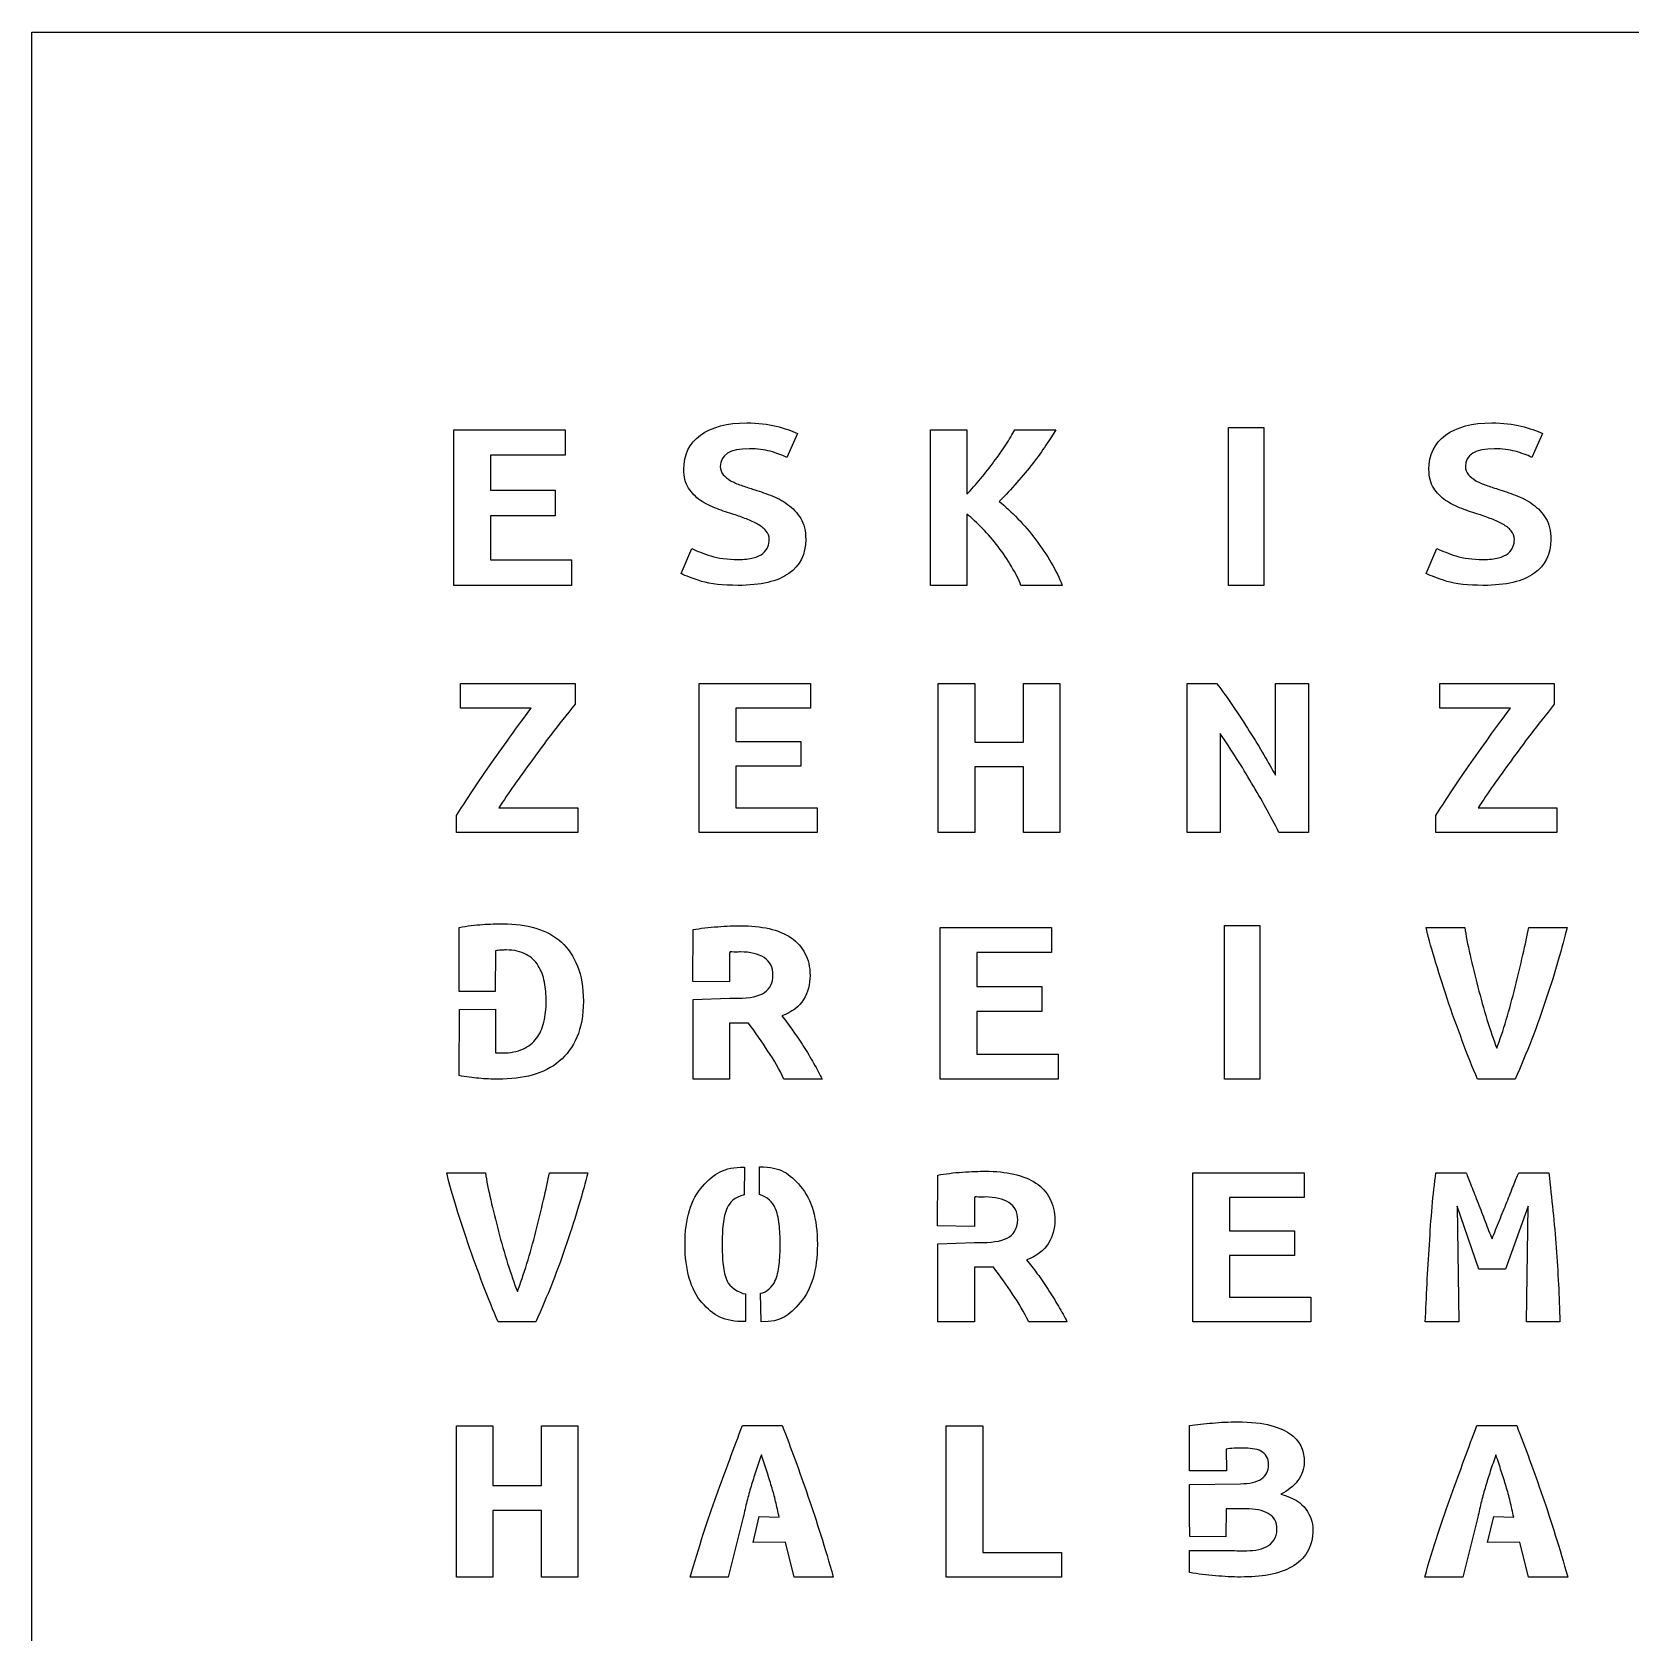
# Model space of a CAD drawing. Extents: x 0 to 230, y 0 to 230.
# Drawn here: x 0.5 to 107.6, y 122.3 to 229.5 of the extents above; entities that cross this region are included whole.
import ezdxf

# ---------------------------------------------------------------- set-up
doc = ezdxf.new("R2010")
doc.units = 0
doc.layers.add('Ebene_1', color=7, linetype='CONTINUOUS')

msp = doc.modelspace()

# ---------------------------------------------------------------- linework, layer by layer
at = {"layer": 'Ebene_1', "color": 7}
for p, q in [((0.497835, 229.502167), (229.502165, 229.502167)), ((0.497835, 0.497837), (0.497835, 229.502167)), ((28.767265, 192.423241), (28.767265, 202.856202)), ((28.767265, 202.856202), (36.223237, 202.856202)), ((36.223237, 202.856202), (36.223237, 201.137039)), ((60.707126, 192.423241), (60.707126, 202.856202)), ((60.707126, 202.856202), (63.152684, 202.856202)), ((63.152684, 202.856202), (63.152684, 198.524585)), ((66.353782, 202.856202), (69.117462, 202.856202)), ((80.67134, 202.998652), (83.040399, 202.998652)), ((80.67134, 192.417449), (80.67134, 202.998652)), ((83.040399, 202.998652), (83.040399, 192.417449)), ((51.791419, 202.603375), (51.075646, 201.002194)), ((101.726723, 202.603355), (101.01095, 201.002174)), ((36.223237, 201.137039), (31.212824, 201.137039)), ((31.212824, 201.137039), (31.212824, 198.794258)), ((31.212824, 198.794258), (35.567112, 198.794258)), ((35.567112, 198.794258), (35.567112, 197.075095)), ((35.567112, 197.075095), (31.212824, 197.075095)), ((31.212824, 197.075095), (31.212824, 194.142404)), ((63.152684, 197.193076), (63.152684, 192.423241)), ((31.212824, 194.142404), (36.660654, 194.142404)), ((36.660654, 194.142404), (36.660654, 192.423241)), ((43.997443, 193.215396), (44.713216, 194.90085)), ((47.8149, 194.15925), (47.8149, 194.15925)), ((93.932747, 193.215376), (94.64852, 194.90083)), ((97.750204, 194.15923), (97.750204, 194.15923)), ((36.660654, 192.423241), (28.767265, 192.423241)), ((63.152684, 192.423241), (60.707126, 192.423241)), ((69.534997, 192.423241), (66.771316, 192.423241)), ((83.040399, 192.417449), (80.67134, 192.417449)), ((29.211564, 184.204729), (29.211564, 185.850049)), ((29.211564, 185.850049), (36.886883, 185.850049)), ((36.886883, 185.850049), (36.886883, 184.462819)), ((45.2106, 175.865218), (45.2106, 185.850049)), ((45.2106, 185.850049), (52.667192, 185.850049)), ((52.667192, 185.850049), (52.667192, 184.204729)), ((61.233615, 175.865218), (61.233615, 185.850049)), ((61.233615, 185.850049), (63.679377, 185.850049)), ((63.679377, 185.850049), (63.679377, 181.914187)), ((66.940393, 181.914187), (66.940393, 185.850049)), ((66.940393, 185.850049), (69.386155, 185.850049)), ((69.386155, 185.850049), (69.386155, 175.865218)), ((77.917401, 175.865218), (77.917401, 185.850049)), ((77.917401, 185.850049), (79.885941, 185.850049)), ((83.823022, 179.704297), (83.823022, 185.850049)), ((83.823022, 185.850049), (86.030173, 185.850049)), ((86.030173, 185.850049), (86.030173, 175.865218)), ((94.839798, 184.204729), (94.839798, 185.850049)), ((94.839798, 185.850049), (102.515117, 185.850049)), ((102.515117, 185.850049), (102.515117, 184.462819)), ((33.944015, 184.204729), (29.211564, 184.204729)), ((52.667192, 184.204729), (47.656363, 184.204729)), ((47.656363, 184.204729), (47.656363, 181.962578)), ((99.572249, 184.204729), (94.839798, 184.204729)), ((80.124552, 182.494888), (80.124552, 175.865218)), ((47.656363, 181.962578), (52.011012, 181.962578)), ((52.011012, 181.962578), (52.011012, 180.317259)), ((63.679377, 181.914187), (66.940393, 181.914187)), ((52.011012, 180.317259), (47.656363, 180.317259)), ((47.656363, 180.317259), (47.656363, 177.510537)), ((66.940393, 180.268867), (63.679377, 180.268867)), ((63.679377, 180.268867), (63.679377, 175.865218)), ((66.940393, 175.865218), (66.940393, 180.268867)), ((28.953069, 175.865218), (28.953069, 177.010489)), ((31.776632, 177.510537), (37.065841, 177.510537)), ((37.065841, 177.510537), (37.065841, 175.865218)), ((47.656363, 177.510537), (53.104645, 177.510537)), ((53.104645, 177.510537), (53.104645, 175.865218)), ((94.581303, 175.865218), (94.581303, 177.010489)), ((97.404866, 177.510537), (102.694075, 177.510537)), ((102.694075, 177.510537), (102.694075, 175.865218)), ((37.065841, 175.865218), (28.953069, 175.865218)), ((53.104645, 175.865218), (45.2106, 175.865218)), ((63.679377, 175.865218), (61.233615, 175.865218)), ((69.386155, 175.865218), (66.940393, 175.865218)), ((80.124552, 175.865218), (77.917401, 175.865218)), ((86.030173, 175.865218), (84.061633, 175.865218)), ((102.694075, 175.865218), (94.581303, 175.865218)), ((29.114301, 165.213233), (29.114301, 169.505007)), ((61.361457, 159.333546), (61.361457, 169.505009)), ((61.361457, 169.505009), (68.817699, 169.505009)), ((68.817699, 169.505009), (68.817699, 167.828936)), ((80.405297, 169.643896), (82.774442, 169.643896)), ((80.405297, 159.327906), (80.405297, 169.643896)), ((82.774442, 169.643896), (82.774442, 159.327906)), ((93.924239, 169.505009), (96.509069, 169.505009)), ((100.803864, 169.505009), (103.368812, 169.505009)), ((44.779108, 165.890027), (44.802346, 169.357116)), ((31.559947, 167.944164), (31.536713, 165.217341)), ((47.247992, 167.812294), (47.247992, 165.853466)), ((68.817699, 167.828936), (63.807104, 167.828936)), ((63.807104, 167.828936), (63.807104, 165.544876)), ((31.536713, 165.217341), (29.114301, 165.213233)), ((47.247992, 165.853466), (44.779108, 165.890027)), ((63.807104, 165.544876), (68.16155, 165.544876)), ((68.16155, 165.544876), (68.16155, 163.868803)), ((44.802346, 164.67052), (47.247994, 164.756131)), ((44.802346, 159.333541), (44.802346, 164.67052)), ((47.247992, 164.755925), (47.784842, 164.755925)), ((29.114301, 159.580025), (29.137534, 164.01406)), ((29.137534, 164.01406), (31.559947, 164.018168)), ((31.559947, 164.018168), (31.559947, 161.108415)), ((48.520526, 163.080058), (47.247994, 163.080058)), ((47.247994, 163.080058), (47.247994, 159.333541)), ((68.16155, 163.868803), (63.807104, 163.868803)), ((63.807104, 163.868803), (63.807104, 161.009619)), ((31.778663, 161.091983), (31.997379, 161.091983)), ((63.807104, 161.009619), (69.255132, 161.009619)), ((69.255132, 161.009619), (69.255132, 159.333546)), ((47.247994, 159.333541), (44.802346, 159.333541)), ((53.451587, 159.333541), (50.88664, 159.333541)), ((69.255132, 159.333546), (61.361457, 159.333546)), ((82.774442, 159.327906), (80.405297, 159.327906)), ((99.889232, 159.333546), (97.364051, 159.333546)), ((48.234862, 153.447377), (48.223036, 151.589257)), ((49.248934, 151.617471), (49.253557, 153.461484)), ((28.293633, 153.054391), (30.878575, 153.054391)), ((35.173554, 153.054391), (37.738611, 153.054391)), ((61.182316, 149.507605), (61.205556, 152.909303)), ((78.294666, 143.074767), (78.294666, 153.054391)), ((78.294666, 153.054391), (85.751227, 153.054391)), ((85.751227, 153.054391), (85.751227, 151.409929)), ((94.58039, 153.054391), (96.608575, 153.054391)), ((100.128072, 153.054391), (102.156256, 153.054391)), ((63.651307, 151.393617), (63.651307, 149.471734)), ((85.751227, 151.409929), (80.740418, 151.409929)), ((80.740418, 151.409929), (80.740418, 149.168948)), ((97.463594, 146.605523), (96.01205, 150.829531)), ((96.01205, 150.829531), (96.111471, 143.074767)), ((100.764365, 150.829531), (99.253168, 146.605523)), ((100.64506, 143.074767), (100.764365, 150.829531)), ((63.651307, 149.471734), (61.182316, 149.507605)), ((80.740418, 149.168948), (85.09505, 149.168948)), ((85.09505, 149.168948), (85.09505, 147.524486)), ((61.205556, 148.311099), (63.651308, 148.395095)), ((61.205556, 143.074779), (61.205556, 148.311099)), ((63.651307, 148.394894), (64.188179, 148.394894)), ((85.09505, 147.524486), (80.740418, 147.524486)), ((80.740418, 147.524486), (80.740418, 144.719229)), ((64.923895, 146.750634), (63.651308, 146.750634)), ((63.651308, 146.750634), (63.651308, 143.074779)), ((99.253168, 146.605523), (97.463594, 146.605523)), ((48.305188, 144.947003), (48.304038, 143.088883)), ((49.355594, 143.074776), (49.327633, 144.989324)), ((80.740418, 144.719229), (86.188679, 144.719229)), ((86.188679, 144.719229), (86.188679, 143.074767)), ((34.258882, 143.074767), (31.733594, 143.074767)), ((63.651308, 143.074779), (61.205556, 143.074779)), ((69.855167, 143.074779), (67.29011, 143.074779)), ((86.188679, 143.074767), (78.294666, 143.074767)), ((96.111471, 143.074767), (93.86456, 143.074767)), ((102.89197, 143.074767), (100.64506, 143.074767)), ((28.935185, 125.95794), (28.935185, 136.110575)), ((28.935185, 136.110575), (31.380899, 136.110575)), ((31.380899, 136.110575), (31.380899, 132.108567)), ((34.64185, 132.108567), (34.64185, 136.110575)), ((34.64185, 136.110575), (37.087563, 136.110575)), ((37.087563, 136.110575), (37.087563, 125.95794)), ((48.105077, 136.13128), (50.769503, 136.13128)), ((61.751953, 125.95794), (61.751953, 136.110575)), ((61.751953, 136.110575), (64.217551, 136.110575)), ((64.217551, 136.110575), (64.217551, 127.630911)), ((78.077486, 134.89911), (78.077486, 136.13128)), ((97.328156, 136.13128), (99.992582, 136.13128)), ((80.523213, 134.55657), (80.539753, 133.09399)), ((80.539753, 133.09399), (78.075086, 133.10399)), ((31.380899, 132.108567), (34.64185, 132.108567)), ((78.075097, 132.17972), (81.477637, 132.22762)), ((34.64185, 130.435597), (31.380899, 130.435597)), ((31.380899, 130.435597), (31.380899, 125.95794)), ((34.64185, 125.95794), (34.64185, 130.435597)), ((48.164727, 129.99707), (47.150656, 125.97866)), ((48.822725, 128.2835), (49.23358, 130.03762)), ((49.23358, 130.03762), (50.57066, 129.99702)), ((78.094037, 128.69486), (78.077497, 129.97038)), ((80.523215, 130.55643), (80.506685, 128.68189)), ((81.835549, 130.55643), (80.523215, 130.55643)), ((97.387806, 129.99707), (96.373735, 125.97866)), ((98.045803, 128.2835), (98.456659, 130.03762)), ((98.456659, 130.03762), (99.793739, 129.99702)), ((80.506685, 128.68189), (78.094037, 128.69486)), ((50.988217, 128.3241), (48.822725, 128.2835)), ((51.564847, 125.97866), (50.988217, 128.3241)), ((64.217551, 127.630911), (69.486771, 127.630911)), ((69.486771, 127.630911), (69.486771, 125.95794)), ((78.077486, 126.27398), (78.077486, 127.75165)), ((100.2113, 128.3241), (98.045803, 128.2835)), ((100.78793, 125.97866), (100.2113, 128.3241)), ((31.380899, 125.95794), (28.935185, 125.95794)), ((37.087563, 125.95794), (34.64185, 125.95794)), ((47.150656, 125.97866), (44.605535, 125.97866)), ((54.189495, 125.97866), (51.564847, 125.97866)), ((69.486771, 125.95794), (61.751953, 125.95794)), ((96.373735, 125.97866), (93.828614, 125.97866)), ((103.41259, 125.97866), (100.78793, 125.97866))]:
    msp.add_line(p, q, dxfattribs=at)
for points in [[(45.289811, 202.485393), (46.04535, 203.035975), (47.079244, 203.311266), (48.391496, 203.311266)], [(48.391496, 203.311266), (49.147034, 203.311266), (49.80316, 203.23823), (50.359872, 203.092157)], [(50.359872, 203.092157), (50.92984, 202.946084), (51.407022, 202.783157), (51.791419, 202.603375)], [(65.757304, 201.84493), (65.995895, 202.21573), (66.194721, 202.552821), (66.353782, 202.856202)], [(69.117462, 202.856202), (68.931891, 202.552821), (68.706555, 202.204493), (68.441454, 201.811221)], [(95.225115, 202.485373), (95.980654, 203.035955), (97.014548, 203.311246), (98.3268, 203.311246)], [(98.3268, 203.311246), (99.082338, 203.311246), (99.738464, 203.23821), (100.295176, 203.092137)], [(100.295176, 203.092137), (100.865144, 202.946064), (101.342326, 202.783137), (101.726723, 202.603355)], [(44.176386, 200.193176), (44.176386, 201.170739), (44.547528, 201.934812), (45.289811, 202.485393)], [(48.570439, 201.575248), (47.271443, 201.575248), (46.621945, 201.176357), (46.621945, 200.378576)], [(49.96222, 201.406703), (49.564569, 201.519066), (49.100641, 201.575248), (48.570439, 201.575248)], [(64.962, 200.715676), (65.253612, 201.097712), (65.518713, 201.47413), (65.757304, 201.84493)], [(68.441454, 201.811221), (68.189608, 201.429185), (67.897997, 201.024676), (67.56662, 200.597694)], [(94.11169, 200.193156), (94.11169, 201.170719), (94.482832, 201.934792), (95.225115, 202.485373)], [(98.505743, 201.575228), (97.206747, 201.575228), (96.557249, 201.176337), (96.557249, 200.378556)], [(99.897524, 201.406683), (99.499873, 201.519046), (99.035945, 201.575228), (98.505743, 201.575228)], [(51.075646, 201.002194), (50.744269, 201.159503), (50.373127, 201.294339), (49.96222, 201.406703)], [(64.067284, 199.569567), (64.385405, 199.951603), (64.683644, 200.333639), (64.962, 200.715676)], [(67.56662, 200.597694), (67.235243, 200.181948), (66.877357, 199.754967), (66.49296, 199.316749)], [(101.01095, 201.002174), (100.679573, 201.159483), (100.308431, 201.294319), (99.897524, 201.406683)], [(44.494507, 198.94594), (44.282426, 199.283031), (44.176386, 199.698776), (44.176386, 200.193176)], [(46.621945, 200.378576), (46.621945, 200.176321), (46.68822, 199.996539), (46.820771, 199.83923)], [(46.820771, 199.83923), (46.953321, 199.693158), (47.11901, 199.558321), (47.317836, 199.434721)], [(47.317836, 199.434721), (47.529917, 199.322358), (47.76188, 199.221231), (48.013726, 199.13134)], [(63.152684, 198.524585), (63.444296, 198.839203), (63.749162, 199.18753), (64.067284, 199.569567)], [(94.429811, 198.94592), (94.21773, 199.283011), (94.11169, 199.698756), (94.11169, 200.193156)], [(96.557249, 200.378556), (96.557249, 200.176301), (96.623524, 199.996519), (96.756075, 199.83921)], [(96.756075, 199.83921), (96.888625, 199.693138), (97.054314, 199.558301), (97.25314, 199.434701)], [(97.25314, 199.434701), (97.465221, 199.322338), (97.697184, 199.221211), (97.94903, 199.13132)], [(45.289811, 198.120067), (44.97169, 198.344794), (44.706588, 198.620085), (44.494507, 198.94594)], [(48.013726, 199.13134), (48.278828, 199.041449), (48.537301, 198.957176), (48.789147, 198.878522)], [(48.789147, 198.878522), (49.173544, 198.754922), (49.571196, 198.614467), (49.982103, 198.457158)], [(49.982103, 198.457158), (50.406265, 198.311085), (50.790662, 198.108831), (51.135293, 197.850394)], [(66.49296, 199.316749), (66.121818, 198.878531), (65.730794, 198.457167), (65.319887, 198.052658)], [(95.225115, 198.120047), (94.906994, 198.344774), (94.641892, 198.620065), (94.429811, 198.94592)], [(97.94903, 199.13132), (98.214132, 199.041429), (98.472605, 198.957156), (98.724451, 198.878502)], [(98.724451, 198.878502), (99.108848, 198.754902), (99.5065, 198.614447), (99.917407, 198.457138)], [(99.917407, 198.457138), (100.341569, 198.311065), (100.725966, 198.108811), (101.070597, 197.850374)], [(46.383354, 197.563867), (45.985702, 197.70994), (45.621188, 197.89534), (45.289811, 198.120067)], [(47.536544, 197.176213), (47.165402, 197.288576), (46.781006, 197.417795), (46.383354, 197.563867)], [(51.135293, 197.850394), (51.49318, 197.603195), (51.784791, 197.288576), (52.010127, 196.90654)], [(65.319887, 198.052658), (65.730794, 197.715567), (66.148328, 197.327913), (66.57249, 196.889695)], [(96.318658, 197.563847), (95.921006, 197.70992), (95.556492, 197.89532), (95.225115, 198.120047)], [(97.471848, 197.176193), (97.100706, 197.288556), (96.71631, 197.417775), (96.318658, 197.563847)], [(101.070597, 197.850374), (101.428484, 197.603175), (101.720095, 197.288556), (101.945431, 196.90652)], [(48.371613, 196.872831), (48.093257, 196.985195), (47.8149, 197.086322), (47.536544, 197.176213)], [(49.127151, 196.518886), (48.901815, 196.653722), (48.649969, 196.771704), (48.371613, 196.872831)], [(49.683864, 196.080668), (49.538058, 196.249213), (49.352488, 196.395286), (49.127151, 196.518886)], [(52.010127, 196.90654), (52.235463, 196.53574), (52.348131, 196.063813), (52.348131, 195.490759)], [(64.186579, 196.232368), (63.828693, 196.614404), (63.484061, 196.93464), (63.152684, 197.193076)], [(65.240357, 195.018841), (64.90898, 195.457059), (64.557721, 195.861568), (64.186579, 196.232368)], [(66.57249, 196.889695), (66.996652, 196.451477), (67.394304, 195.979549), (67.765446, 195.473913)], [(98.306917, 196.872811), (98.028561, 196.985175), (97.750204, 197.086302), (97.471848, 197.176193)], [(99.062455, 196.518866), (98.837119, 196.653702), (98.585273, 196.771684), (98.306917, 196.872811)], [(99.619168, 196.080648), (99.473362, 196.249193), (99.287792, 196.395266), (99.062455, 196.518866)], [(101.945431, 196.90652), (102.170767, 196.53572), (102.283435, 196.063793), (102.283435, 195.490739)], [(49.902573, 195.507613), (49.902573, 195.721104), (49.82967, 195.912122), (49.683864, 196.080668)], [(49.80316, 195.001977), (49.869435, 195.170522), (49.902573, 195.339068), (49.902573, 195.507613)], [(52.348131, 195.490759), (52.348131, 194.513195), (51.970362, 193.754741), (51.214824, 193.215396)], [(67.765446, 195.473913), (68.149843, 194.979513), (68.494474, 194.468259), (68.799341, 193.94015)], [(99.837877, 195.507593), (99.837877, 195.721084), (99.764974, 195.912102), (99.619168, 196.080648)], [(99.738464, 195.001957), (99.804739, 195.170502), (99.837877, 195.339048), (99.837877, 195.507593)], [(102.283435, 195.490739), (102.283435, 194.513175), (101.905666, 193.754721), (101.150128, 193.215376)], [(44.713216, 194.90085), (45.071103, 194.721068), (45.495265, 194.552523), (45.985702, 194.395213)], [(45.985702, 194.395213), (46.489394, 194.237904), (47.099127, 194.15925), (47.8149, 194.15925)], [(47.8149, 194.15925), (48.225807, 194.15925), (48.563811, 194.192959), (48.828913, 194.260377)], [(48.828913, 194.260377), (49.107269, 194.339032), (49.325977, 194.440159), (49.485038, 194.563759)], [(49.485038, 194.563759), (49.644099, 194.698595), (49.750139, 194.844668), (49.80316, 195.001977)], [(66.135073, 193.687332), (65.869972, 194.148023), (65.571733, 194.591859), (65.240357, 195.018841)], [(94.64852, 194.90083), (95.006407, 194.721048), (95.430569, 194.552503), (95.921006, 194.395193)], [(95.921006, 194.395193), (96.424698, 194.237884), (97.034431, 194.15923), (97.750204, 194.15923)], [(97.750204, 194.15923), (98.161111, 194.15923), (98.499115, 194.192939), (98.764217, 194.260357)], [(98.764217, 194.260357), (99.042573, 194.339012), (99.261281, 194.440139), (99.420342, 194.563739)], [(99.420342, 194.563739), (99.579403, 194.698575), (99.685443, 194.844648), (99.738464, 195.001957)], [(45.369342, 192.692905), (44.759609, 192.883923), (44.302309, 193.058086), (43.997443, 193.215396)], [(51.214824, 193.215396), (50.47254, 192.687287), (49.339232, 192.423232), (47.8149, 192.423232)], [(66.771316, 192.423241), (66.625511, 192.816514), (66.41343, 193.237877), (66.135073, 193.687332)], [(68.799341, 193.94015), (69.104207, 193.423277), (69.349426, 192.917641), (69.534997, 192.423241)], [(95.304646, 192.692885), (94.694913, 192.883903), (94.237613, 193.058066), (93.932747, 193.215376)], [(101.150128, 193.215376), (100.407844, 192.687267), (99.274536, 192.423212), (97.750204, 192.423212)], [(47.8149, 192.423232), (46.794261, 192.423232), (45.979074, 192.513123), (45.369342, 192.692905)], [(97.750204, 192.423212), (96.729565, 192.423212), (95.914378, 192.513103), (95.304646, 192.692885)], [(79.885941, 185.850049), (80.257114, 185.376885), (80.628287, 184.860706), (80.999459, 184.301513)], [(36.886883, 184.462819), (36.316868, 183.753073), (35.793249, 183.086342), (35.316027, 182.462626)], [(102.515117, 184.462819), (101.945102, 183.753073), (101.421483, 183.086342), (100.944261, 182.462626)], [(32.333391, 181.994839), (32.823869, 182.672324), (33.360743, 183.408954), (33.944015, 184.204729)], [(80.999459, 184.301513), (81.370632, 183.753073), (81.728548, 183.204633), (82.073208, 182.656193)], [(97.961625, 181.994839), (98.452103, 182.672324), (98.988977, 183.408954), (99.572249, 184.204729)], [(35.316027, 182.462626), (34.838806, 181.83891), (34.394724, 181.242079), (33.983783, 180.672132)], [(82.232282, 179.171987), (81.58273, 180.279621), (80.880154, 181.387254), (80.124552, 182.494888)], [(82.073208, 182.656193), (82.431125, 182.107754), (82.755901, 181.575444), (83.047536, 181.059266)], [(100.944261, 182.462626), (100.46704, 181.83891), (100.022958, 181.242079), (99.612017, 180.672132)], [(31.001146, 180.107561), (31.412088, 180.688262), (31.856169, 181.317355), (32.333391, 181.994839)], [(96.62938, 180.107561), (97.040322, 180.688262), (97.484403, 181.317355), (97.961625, 181.994839)], [(33.983783, 180.672132), (33.572842, 180.112938), (33.181785, 179.569875), (32.810613, 179.042943)], [(83.047536, 181.059266), (83.352428, 180.543087), (83.610923, 180.091431), (83.823022, 179.704297)], [(99.612017, 180.672132), (99.201076, 180.112938), (98.810019, 179.569875), (98.438847, 179.042943)], [(29.887629, 178.462242), (30.219033, 178.97842), (30.590205, 179.52686), (31.001146, 180.107561)], [(32.810613, 179.042943), (32.452696, 178.526764), (32.108036, 178.015962), (31.776632, 177.510537)], [(84.061633, 175.865218), (83.504874, 176.972851), (82.89509, 178.075108), (82.232282, 179.171987)], [(95.515863, 178.462242), (95.847267, 178.97842), (96.218439, 179.52686), (96.62938, 180.107561)], [(98.438847, 179.042943), (98.08093, 178.526764), (97.73627, 178.015962), (97.404866, 177.510537)], [(28.953069, 177.010489), (29.244705, 177.472899), (29.556225, 177.956817), (29.887629, 178.462242)], [(94.581303, 177.010489), (94.872939, 177.472899), (95.184459, 177.956817), (95.515863, 178.462242)], [(29.114301, 169.505007), (29.671034, 169.6036), (30.194627, 169.669328), (30.685082, 169.702192)], [(30.685082, 169.702192), (31.175538, 169.735057), (31.632854, 169.751489), (32.057031, 169.751489)], [(32.057031, 169.751489), (32.865619, 169.751489), (33.601302, 169.652896), (34.264078, 169.455711)], [(34.264078, 169.455711), (34.940111, 169.258526), (35.5101, 168.946316), (35.974043, 168.519082)], [(44.802346, 169.357116), (45.040946, 169.400949), (45.299429, 169.439277), (45.577795, 169.472141)], [(45.577795, 169.472141), (45.869418, 169.516097), (46.161039, 169.543209), (46.452661, 169.554301)], [(46.452661, 169.554301), (46.744283, 169.576074), (47.02265, 169.592506), (47.28776, 169.603597)], [(47.28776, 169.603597), (47.552871, 169.614689), (47.784843, 169.620029), (47.983676, 169.620029)], [(47.983676, 169.620029), (48.68622, 169.620029), (49.322486, 169.554301), (49.892474, 169.422844)], [(49.892474, 169.422844), (50.462462, 169.291388), (50.952917, 169.088739), (51.363839, 168.814857)], [(94.480971, 167.434566), (94.229116, 168.27808), (94.043538, 168.968228), (93.924239, 169.505009)], [(96.509069, 169.505009), (96.588602, 168.979183), (96.707902, 168.365718), (96.866969, 167.664615)], [(100.406198, 167.664615), (100.565265, 168.365718), (100.69782, 168.979183), (100.803864, 169.505009)], [(103.368812, 169.505009), (103.209745, 168.847726), (103.010912, 168.113759), (102.772312, 167.303109)], [(35.974043, 168.519082), (36.437987, 168.102816), (36.795887, 167.566021), (37.047742, 166.908737)], [(51.363839, 168.814857), (51.774761, 168.540975), (52.086266, 168.190438), (52.298355, 167.763203)], [(31.917846, 167.977028), (31.785291, 167.977028), (31.665991, 167.965937), (31.559947, 167.944164)], [(32.275746, 167.99346), (32.169702, 167.99346), (32.050402, 167.98812), (31.917846, 167.977028)], [(33.607928, 167.697683), (33.263284, 167.894868), (32.819223, 167.99346), (32.275746, 167.99346)], [(34.423143, 166.941807), (34.22431, 167.25948), (33.952572, 167.511466), (33.607928, 167.697683)], [(47.645658, 167.845158), (47.513103, 167.845158), (47.247992, 167.930277), (47.247992, 167.812294)], [(47.983675, 167.86159), (47.890886, 167.86159), (47.778214, 167.85625), (47.645658, 167.845158)], [(49.554456, 167.483652), (49.15679, 167.735597), (48.633196, 167.86159), (47.983675, 167.86159)], [(50.150956, 166.300542), (50.150956, 166.837337), (49.952122, 167.231707), (49.554456, 167.483652)], [(52.298355, 167.763203), (52.523699, 167.346937), (52.636371, 166.853975), (52.636371, 166.284315)], [(95.335954, 164.739703), (95.017821, 165.692765), (94.732827, 166.591052), (94.480971, 167.434566)], [(96.866969, 167.664615), (97.026035, 166.974468), (97.198357, 166.256933), (97.383935, 165.512012)], [(99.889232, 165.49558), (100.07481, 166.240501), (100.247132, 166.963513), (100.406198, 167.664615)], [(102.772312, 167.303109), (102.546968, 166.49246), (102.281857, 165.637991), (101.97698, 164.739703)], [(34.840693, 165.840857), (34.76116, 166.257123), (34.621977, 166.624133), (34.423143, 166.941807)], [(37.047742, 166.908737), (37.312853, 166.262422), (37.445408, 165.479145), (37.445408, 164.558948)], [(49.594223, 165.150296), (49.965378, 165.424177), (50.150956, 165.807579), (50.150956, 166.300542)], [(52.636371, 166.284315), (52.636371, 165.69276), (52.49056, 165.155965), (52.198938, 164.67397)], [(34.959993, 164.559154), (34.959993, 164.997356), (34.920226, 165.424591), (34.840693, 165.840857)], [(47.784842, 164.755925), (48.619941, 164.755925), (49.223068, 164.887382), (49.594223, 165.150296)], [(97.383935, 165.512012), (97.582768, 164.778045), (97.788229, 164.049556), (98.000317, 163.326544)], [(99.292733, 163.310112), (99.504821, 164.033123), (99.703654, 164.761613), (99.889232, 165.49558)], [(34.800926, 163.162426), (34.906971, 163.58966), (34.959993, 164.055223), (34.959993, 164.559154)], [(37.445408, 164.558948), (37.445408, 163.616855), (37.299598, 162.811683), (37.007975, 162.143431)], [(52.198938, 164.67397), (51.907316, 164.191976), (51.423489, 163.824965), (50.747456, 163.57302)], [(96.350003, 161.896952), (95.992103, 162.850013), (95.654087, 163.797597), (95.335954, 164.739703)], [(101.97698, 164.739703), (101.685358, 163.852371), (101.360597, 162.943128), (101.002697, 162.011976)], [(34.303844, 162.077908), (34.542443, 162.384654), (34.708137, 162.74616), (34.800926, 163.162426)], [(49.812941, 161.223232), (49.415275, 161.836683), (48.984469, 162.455638), (48.520526, 163.080058)], [(50.747456, 163.57302), (50.9728, 163.288211), (51.2114, 162.970497), (51.463256, 162.619959)], [(98.000317, 163.326544), (98.225662, 162.614486), (98.444378, 161.973635), (98.656467, 161.403989)], [(98.656467, 161.403989), (98.868555, 161.96268), (99.080644, 162.598054), (99.292733, 163.310112)], [(33.389211, 161.354896), (33.773622, 161.530185), (34.0785, 161.771162), (34.303844, 162.077908)], [(37.007975, 162.143431), (36.729609, 161.486147), (36.338571, 160.949352), (35.83486, 160.533086)], [(51.463256, 162.619959), (51.715111, 162.280349), (51.960338, 161.918843), (52.198938, 161.535441)], [(97.364051, 159.333546), (97.045918, 160.089422), (96.707902, 160.943891), (96.350003, 161.896952)], [(101.002697, 162.011976), (100.644798, 161.091779), (100.273643, 160.198969), (99.889232, 159.333546)], [(31.559947, 161.108415), (31.626224, 161.097323), (31.69913, 161.091983), (31.778663, 161.091983)], [(31.997379, 161.091983), (32.554112, 161.091983), (33.018056, 161.179607), (33.389211, 161.354896)], [(50.88664, 159.333541), (50.581762, 159.990825), (50.223863, 160.620708), (49.812941, 161.223232)], [(52.198938, 161.535441), (52.437538, 161.162967), (52.662882, 160.785029), (52.874971, 160.401627)], [(35.83486, 160.533086), (35.33115, 160.11682), (34.728022, 159.810074), (34.025479, 159.612889)], [(52.874971, 160.401627), (53.100315, 160.029153), (53.29252, 159.673151), (53.451587, 159.333541)], [(30.446483, 159.399272), (30.035561, 159.432136), (29.5915, 159.492401), (29.114301, 159.580025)], [(31.738898, 159.333544), (31.301465, 159.333544), (30.87066, 159.355316), (30.446483, 159.399272)], [(34.025479, 159.612889), (33.33619, 159.426673), (32.573997, 159.333544), (31.738898, 159.333544)], [(45.433915, 152.153573), (46.216025, 153.034932), (46.84297, 153.447377), (48.234862, 153.447377)], [(49.253557, 153.461484), (50.698473, 153.461484), (51.24009, 153.034932), (51.995689, 152.153573)], [(28.85039, 151.022997), (28.598524, 151.850602), (28.412938, 152.527733), (28.293633, 153.054391)], [(30.878575, 153.054391), (30.958111, 152.538481), (31.077416, 151.936587), (31.23649, 151.248708)], [(34.775871, 151.248708), (34.934944, 151.936587), (35.067505, 152.538481), (35.173554, 153.054391)], [(37.738611, 153.054391), (37.579538, 152.409504), (37.380696, 151.68938), (37.142086, 150.89402)], [(61.205556, 152.909303), (61.444166, 152.952309), (61.70266, 152.989914), (61.981038, 153.022158)], [(61.981038, 153.022158), (62.272673, 153.065285), (62.564307, 153.091886), (62.855942, 153.102769)], [(62.855942, 153.102769), (63.147576, 153.124131), (63.425955, 153.140253), (63.691077, 153.151135)], [(63.691077, 153.151135), (63.956199, 153.162018), (64.188181, 153.167257), (64.387022, 153.167257)], [(64.387022, 153.167257), (65.089596, 153.167257), (65.725889, 153.102769), (66.295902, 152.973791)], [(66.295902, 152.973791), (66.865915, 152.844814), (67.356391, 152.645987), (67.76733, 152.377271)], [(67.76733, 152.377271), (68.17827, 152.108555), (68.489788, 151.764629), (68.701886, 151.345452)], [(94.321896, 150.781165), (94.401432, 151.598021), (94.487597, 152.355763), (94.58039, 153.054391)], [(96.608575, 153.054391), (96.701367, 152.82868), (96.814044, 152.538481), (96.946605, 152.183794)], [(99.770157, 152.199916), (99.902718, 152.543855), (100.022023, 152.82868), (100.128072, 153.054391)], [(102.156256, 153.054391), (102.249049, 152.183794), (102.335214, 151.334693), (102.41475, 150.507088)], [(31.23649, 151.248708), (31.395563, 150.571577), (31.567892, 149.867575), (31.753478, 149.136703)], [(34.258882, 149.120581), (34.444468, 149.851453), (34.616797, 150.560828), (34.775871, 151.248708)], [(44.260749, 148.26813), (44.260749, 149.987842), (44.651804, 151.282976), (45.433915, 152.153573)], [(48.223036, 151.589257), (47.576835, 151.448833), (47.230119, 151.041143), (47.084302, 150.7187)], [(50.28563, 150.734822), (50.153069, 151.046504), (49.763689, 151.477047), (49.248934, 151.617471)], [(51.995689, 152.153573), (52.751287, 151.282976), (53.129086, 149.987842), (53.129086, 148.26813)], [(64.04899, 151.425862), (63.916429, 151.425862), (63.651307, 151.509374), (63.651307, 151.393617)], [(64.387021, 151.441984), (64.294228, 151.441984), (64.181551, 151.436744), (64.04899, 151.425862)], [(65.95787, 151.071174), (65.560186, 151.318367), (65.03657, 151.441984), (64.387021, 151.441984)], [(68.701886, 151.345452), (68.927239, 150.937037), (69.039917, 150.453372), (69.039917, 149.894457)], [(96.946605, 152.183794), (97.092423, 151.829106), (97.244868, 151.447548), (97.403941, 151.039119)], [(99.332705, 151.087486), (99.491778, 151.485166), (99.637596, 151.855976), (99.770157, 152.199916)], [(29.705409, 148.378961), (29.387262, 149.314047), (29.102256, 150.195393), (28.85039, 151.022997)], [(37.142086, 150.89402), (36.916732, 150.09866), (36.65161, 149.260307), (36.34672, 148.378961)], [(47.084302, 150.7187), (46.951741, 150.407018), (46.858948, 150.041569), (46.805923, 149.622392)], [(50.564009, 149.622392), (50.52424, 150.05233), (50.431447, 150.42314), (50.28563, 150.734822)], [(66.554395, 149.910378), (66.554395, 150.437049), (66.355553, 150.823981), (65.95787, 151.071174)], [(94.142938, 148.249984), (94.195963, 149.120581), (94.255615, 149.964308), (94.321896, 150.781165)], [(97.403941, 151.039119), (97.563014, 150.630691), (97.722088, 150.216889), (97.881161, 149.797712)], [(98.835601, 149.862201), (99.00793, 150.292126), (99.173632, 150.700554), (99.332705, 151.087486)], [(102.41475, 150.507088), (102.507543, 149.679483), (102.580452, 148.857252), (102.633476, 148.040396)], [(31.753478, 149.136703), (31.952319, 148.41658), (32.157789, 147.70183), (32.369887, 146.992455)], [(33.662358, 146.976333), (33.874455, 147.685708), (34.073297, 148.400458), (34.258882, 149.120581)], [(46.805923, 149.622392), (46.766155, 149.203216), (46.746271, 148.751795), (46.746271, 148.26813)], [(50.643545, 148.26813), (50.643545, 148.751795), (50.617035, 149.203216), (50.564009, 149.622392)], [(65.997638, 148.781826), (66.368809, 149.050542), (66.554395, 149.426712), (66.554395, 149.910378)], [(69.039917, 149.894457), (69.039917, 149.314059), (68.8941, 148.787388), (68.602465, 148.314484)], [(97.881161, 149.797712), (98.040234, 149.378536), (98.19268, 148.991604), (98.338497, 148.636916)], [(98.338497, 148.636916), (98.49757, 149.034596), (98.663272, 149.443025), (98.835601, 149.862201)], [(30.719501, 145.589826), (30.361586, 146.524912), (30.023556, 147.454624), (29.705409, 148.378961)], [(36.34672, 148.378961), (36.055085, 147.508364), (35.730311, 146.616271), (35.372396, 145.702681)], [(45.394146, 144.366565), (44.638548, 145.247924), (44.260749, 146.548419), (44.260749, 148.26813)], [(46.746271, 148.26813), (46.746271, 147.784465), (46.766155, 147.327684), (46.805923, 146.897746)], [(50.564009, 146.913868), (50.617033, 147.333044), (50.643545, 147.784465), (50.643545, 148.26813)], [(53.129086, 148.26813), (53.129086, 146.548419), (52.744659, 145.247924), (51.975805, 144.366565)], [(64.188179, 148.394894), (65.023314, 148.394894), (65.626467, 148.523871), (65.997638, 148.781826)], [(68.602465, 148.314484), (68.31083, 147.841581), (67.826983, 147.481492), (67.150921, 147.234299)], [(93.983865, 145.62207), (94.036889, 146.503416), (94.089914, 147.379387), (94.142938, 148.249984)], [(102.633476, 148.040396), (102.699757, 147.234287), (102.752781, 146.417431), (102.792549, 145.589826)], [(32.369887, 146.992455), (32.595241, 146.293827), (32.813967, 145.665063), (33.026064, 145.106161)], [(33.026064, 145.106161), (33.238162, 145.654315), (33.45026, 146.277705), (33.662358, 146.976333)], [(46.805923, 146.897746), (46.858948, 146.478569), (46.951741, 146.11312), (47.084302, 145.801438)], [(50.28563, 145.801438), (50.431447, 146.123882), (50.52424, 146.494691), (50.564009, 146.913868)], [(67.150921, 147.234299), (67.376275, 146.954861), (67.614885, 146.643139), (67.866751, 146.299213)], [(66.216365, 144.928829), (65.818682, 145.530709), (65.387858, 146.137991), (64.923895, 146.750634)], [(67.866751, 146.299213), (68.118617, 145.966008), (68.363855, 145.61132), (68.602465, 145.23515)], [(31.733594, 143.074767), (31.415447, 143.816387), (31.077416, 144.65474), (30.719501, 145.589826)], [(35.372396, 145.702681), (35.014481, 144.79984), (34.64331, 143.923868), (34.258882, 143.074767)], [(47.084302, 145.801438), (47.230119, 145.489756), (47.856155, 144.98872), (48.305188, 144.947003)], [(49.327633, 144.989324), (49.724199, 145.031), (50.153069, 145.489756), (50.28563, 145.801438)], [(67.29011, 143.074779), (66.98522, 143.719666), (66.627305, 144.337669), (66.216365, 144.928829)], [(68.602465, 145.23515), (68.841075, 144.869701), (69.066429, 144.498891), (69.278526, 144.12272)], [(93.86456, 143.074767), (93.904328, 143.891624), (93.944097, 144.740725), (93.983865, 145.62207)], [(102.792549, 145.589826), (102.832318, 144.772969), (102.865458, 143.934617), (102.89197, 143.074767)], [(48.304038, 143.088883), (46.859122, 143.088883), (46.163001, 143.495968), (45.394146, 144.366565)], [(51.975805, 144.366565), (51.20695, 143.495968), (50.760741, 143.074776), (49.355594, 143.074776)], [(69.278526, 144.12272), (69.50388, 143.757271), (69.696094, 143.407984), (69.855167, 143.074779)], [(78.077486, 136.13128), (78.541442, 136.19688), (79.051794, 136.25155), (79.608543, 136.29531)], [(79.608543, 136.29531), (80.16529, 136.34991), (80.71541, 136.37731), (81.258903, 136.37731)], [(81.258903, 136.37731), (82.186815, 136.37731), (82.942401, 136.29531), (83.525662, 136.13128)], [(46.375196, 131.44041), (46.97171, 133.09152), (47.54833, 134.65513), (48.105077, 136.13128)], [(50.769503, 136.13128), (51.352752, 134.64421), (51.929383, 133.06418), (52.499382, 131.3912)], [(83.525662, 136.13128), (84.108921, 135.97823), (84.566249, 135.77045), (84.897646, 135.50802)], [(84.897646, 135.50802), (85.229044, 135.25655), (85.454395, 134.97222), (85.573697, 134.65513)], [(95.598275, 131.44041), (96.194789, 133.09152), (96.771409, 134.65513), (97.328156, 136.13128)], [(99.992582, 136.13128), (100.57583, 134.64421), (101.15247, 133.06418), (101.72247, 131.3912)], [(49.377631, 134.16305), (49.245072, 133.78035), (49.119148, 133.41404), (48.999842, 133.06414)], [(49.735544, 133.06414), (49.629494, 133.41404), (49.510189, 133.78035), (49.377631, 134.16305)], [(78.075086, 133.10399), (78.080386, 133.95068), (78.075497, 134.19884), (78.077486, 134.89911)], [(81.060077, 134.60587), (80.861238, 134.59477), (80.682282, 134.57837), (80.523213, 134.55657)], [(81.636709, 134.62227), (81.451126, 134.62227), (81.258916, 134.61727), (81.060077, 134.60587)], [(82.292875, 134.57307), (82.080781, 134.60597), (81.862059, 134.62227), (81.636709, 134.62227)], [(82.849624, 134.40905), (82.690552, 134.49645), (82.50497, 134.55122), (82.292875, 134.57307)], [(83.227416, 134.06461), (83.134626, 134.21769), (83.008693, 134.3325), (82.849624, 134.40905)], [(83.366603, 133.49055), (83.366603, 133.73114), (83.320213, 133.92246), (83.227416, 134.06461)], [(85.573697, 134.65513), (85.693001, 134.33805), (85.752653, 134.02093), (85.752653, 133.70384)], [(98.600709, 134.16305), (98.468151, 133.78035), (98.342227, 133.41404), (98.222921, 133.06414)], [(98.958623, 133.06414), (98.852573, 133.41404), (98.733268, 133.78035), (98.600709, 134.16305)], [(48.999842, 133.06414), (48.8938, 132.72518), (48.787758, 132.38621), (48.681705, 132.04724)], [(50.053683, 132.04724), (49.960863, 132.38621), (49.85484, 132.72518), (49.735544, 133.06414)], [(82.889391, 132.55566), (83.207532, 132.78529), (83.366603, 133.09692), (83.366603, 133.49055)], [(85.752653, 133.70384), (85.752653, 133.22274), (85.606838, 132.7963), (85.315208, 132.42451)], [(98.222921, 133.06414), (98.116878, 132.72518), (98.010836, 132.38621), (97.904784, 132.04724)], [(99.276761, 132.04724), (99.183941, 132.38621), (99.077919, 132.72518), (98.958623, 133.06414)], [(48.681705, 132.04724), (48.588885, 131.7192), (48.496118, 131.3857), (48.403328, 131.04673)], [(50.332049, 131.04673), (50.252529, 131.3857), (50.159735, 131.7192), (50.053683, 132.04724)], [(78.077497, 129.97038), (78.054237, 130.81198), (78.069797, 131.33302), (78.075097, 132.17972)], [(81.477637, 132.22762), (82.100584, 132.23662), (82.571248, 132.33699), (82.889391, 132.55566)], [(85.315208, 132.42451), (85.036834, 132.05272), (84.65904, 131.7575), (84.181828, 131.53882)], [(97.904784, 132.04724), (97.811964, 131.7192), (97.719197, 131.3857), (97.626407, 131.04673)], [(99.555128, 131.04673), (99.475608, 131.3857), (99.382814, 131.7192), (99.276761, 132.04724)], [(44.605535, 125.97866), (45.188787, 127.97966), (45.778681, 129.80025), (46.375196, 131.44041)], [(48.403328, 131.04673), (48.323808, 130.70776), (48.244264, 130.35787), (48.164727, 129.99702)], [(50.57066, 129.99702), (50.49114, 130.35787), (50.411586, 130.70776), (50.332049, 131.04673)], [(52.499382, 131.3912), (53.082634, 129.72917), (53.646011, 127.92498), (54.189495, 125.97866)], [(84.181828, 131.53882), (85.01695, 131.28734), (85.580325, 130.94836), (85.871955, 130.52191)], [(93.828614, 125.97866), (94.411866, 127.97966), (95.001759, 129.80025), (95.598275, 131.44041)], [(97.626407, 131.04673), (97.546887, 130.70776), (97.467343, 130.35787), (97.387806, 129.99702)], [(99.793739, 129.99702), (99.714219, 130.35787), (99.634665, 130.70776), (99.555128, 131.04673)], [(101.72247, 131.3912), (102.30573, 129.72917), (102.8691, 127.92498), (103.41259, 125.97866)], [(83.346721, 130.22839), (82.975556, 130.44707), (82.471832, 130.55643), (81.835549, 130.55643)], [(83.923353, 129.17869), (83.923353, 129.67075), (83.731142, 130.02062), (83.346721, 130.22839)], [(85.871955, 130.52191), (86.17684, 130.09547), (86.329284, 129.64717), (86.329284, 129.17699)], [(83.724515, 128.44061), (83.857074, 128.63743), (83.923353, 128.88346), (83.923353, 129.17869)], [(86.329284, 129.17699), (86.329284, 128.56466), (86.203353, 128.05072), (85.951491, 127.63523)], [(78.077486, 127.75165), (81.079963, 127.75165), (80.881124, 127.76165), (81.079963, 127.75165)], [(81.079963, 127.75165), (81.292058, 127.74055), (81.497524, 127.73525), (81.696363, 127.73525)], [(81.696363, 127.73525), (81.974736, 127.73525), (82.246482, 127.75165), (82.5116, 127.78455)], [(82.5116, 127.78455), (82.776718, 127.82825), (83.008696, 127.89936), (83.207535, 127.99777)], [(83.207535, 127.99777), (83.41963, 128.10713), (83.591955, 128.25474), (83.724515, 128.44061)], [(85.951491, 127.63523), (85.699628, 127.23063), (85.354975, 126.9026), (84.917531, 126.65112)], [(84.917531, 126.65112), (84.493342, 126.41055), (83.982989, 126.23562), (83.386475, 126.12627)], [(79.807382, 126.06076), (79.224122, 126.10446), (78.64749, 126.17557), (78.077486, 126.27398)], [(81.497509, 125.97866), (80.954017, 125.97866), (80.390641, 126.00616), (79.807382, 126.06076)], [(83.386475, 126.12627), (82.803215, 126.02787), (82.17356, 125.97866), (81.497509, 125.97866)]]:
    msp.add_open_spline(points, degree=3, dxfattribs=at)

doc.saveas('drawing.dxf')
